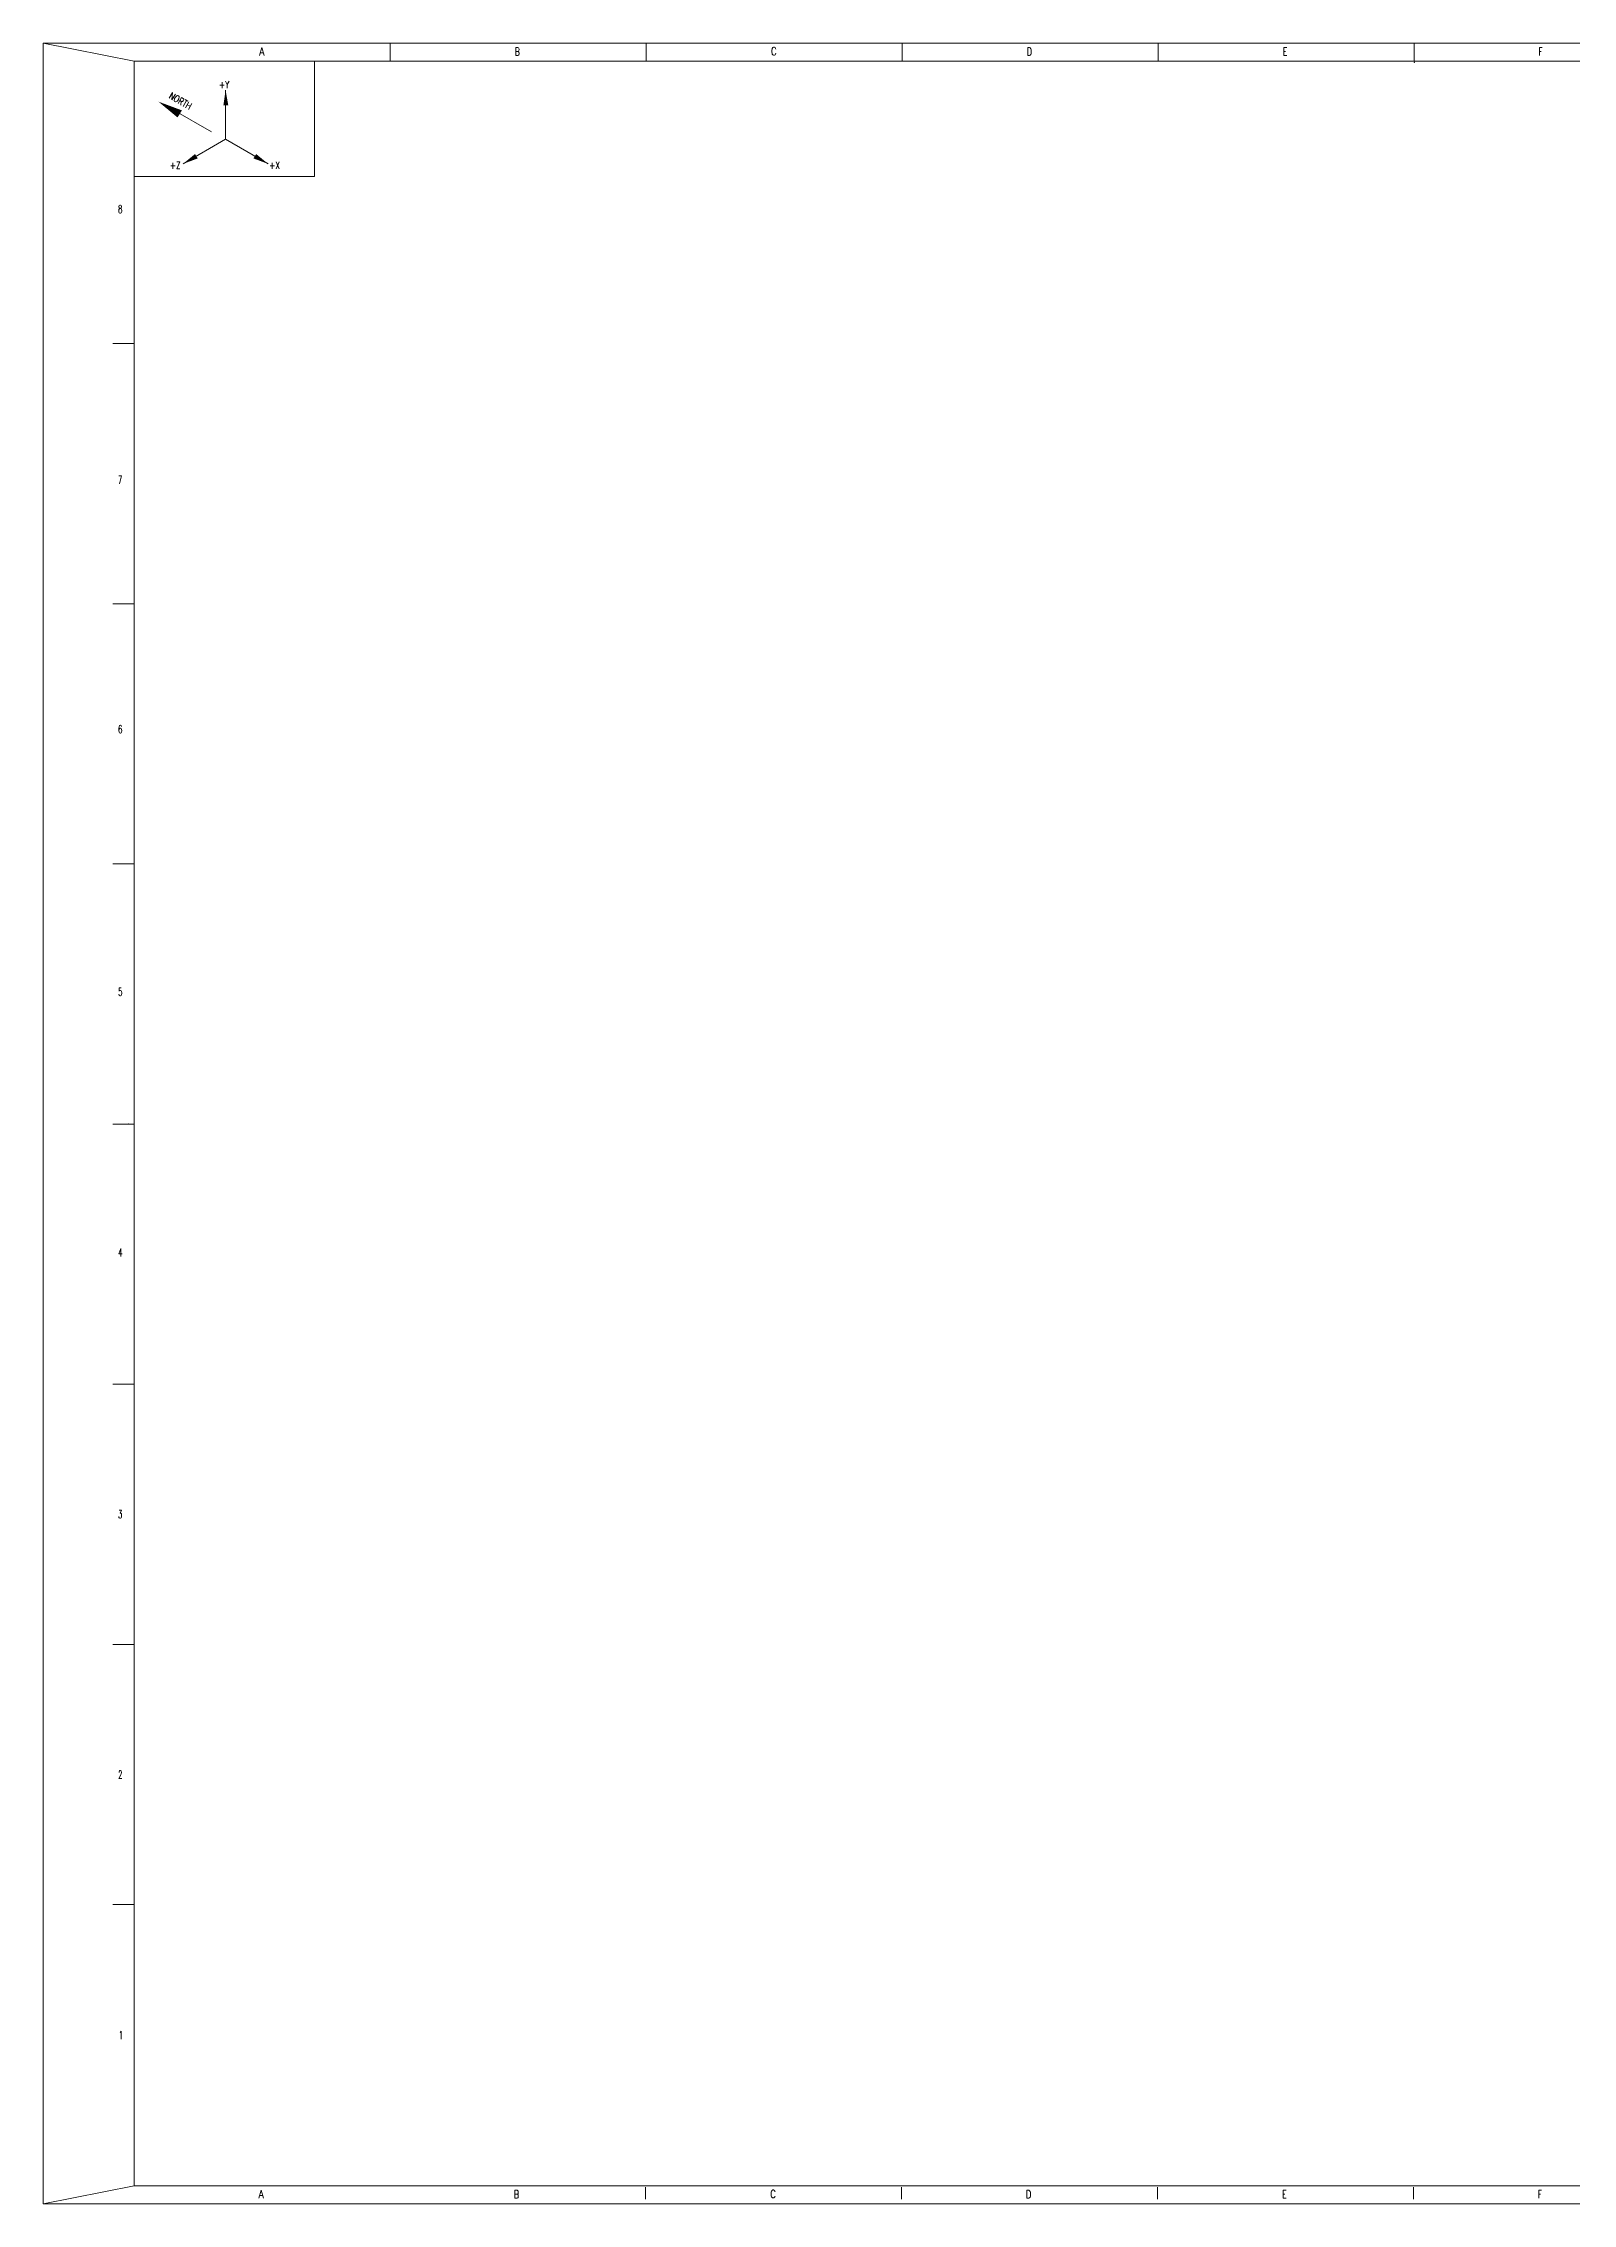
# Model space of a CAD drawing. Header units: inches. Extents: x 0 to 841, y 0 to 594.
# Drawn here: x 0 to 420, y 0 to 594 of the extents above; entities that cross this region are included whole.
import ezdxf

# ---------------------------------------------------------------- set-up
doc = ezdxf.new("R2010")
doc.units = ezdxf.units.IN
doc.header["$MEASUREMENT"] = 0
doc.linetypes.add('CENTER', pattern=[2, 1.25, -0.25, 0.25, -0.25])
for name, color, linetype, lineweight in [('1', 1, 'CENTER', 9), ('2', 2, 'Continuous', 15), ('4', 4, 'Continuous', 9)]:
    doc.layers.add(name, color=color, linetype=linetype, lineweight=lineweight)
doc.layers.add('37', color=7, linetype='Continuous')
doc.styles.add('ROMANS', font='ROMANS.shx', dxfattribs={"width": 0.8})
doc.styles.add('TXT', font='txt.shx', dxfattribs={"width": 0.8})

# ---------------------------------------------------------------- blocks, each defined once
blk = doc.blocks.new('SC5381')
at = {"layer": '1', "color": 5, "linetype": 'Continuous', "lineweight": 0}
blk.add_point((0, 0), dxfattribs=at)

msp = doc.modelspace()

# ---------------------------------------------------------------- linework, layer by layer
at = {"layer": '1', "color": 5, "linetype": 'Continuous', "lineweight": 0}
for p, q in [((95.34, 589.05), (95.34, 594)), ((165.7, 594), (165.7, 589.05)), ((236.06, 594), (236.06, 589.05)), ((306.42, 594), (306.42, 589.05)), ((376.78, 594), (376.78, 589.05)), ((24.78, 511.44), (19.12, 511.44)), ((19.12, 439.91), (24.78, 439.91)), ((19.12, 368.38), (24.78, 368.38)), ((19.12, 296.85), (24.78, 296.85)), ((19.12, 225.33), (24.78, 225.33)), ((19.12, 153.8), (24.78, 153.8)), ((19.12, 82.27), (24.78, 82.27)), ((165.5, 4.54), (165.5, 1.3)), ((235.86, 4.54), (235.86, 1.3)), ((306.22, 4.54), (306.22, 1.3)), ((376.58, 4.54), (376.58, 1.3))]:
    msp.add_line(p, q, dxfattribs=at)
at = {"layer": '37', "color": 1, "linetype": 'Continuous', "lineweight": 0}
for p, q in [((25.03, 589.05), (0, 594)), ((25.03, 4.95), (0, 0))]:
    msp.add_line(p, q, dxfattribs=at)
msp.add_lwpolyline([(840.09, 594), (840.09, 0), (0, 0), (0, 594)], close=True, dxfattribs=at)
at = {"layer": '37', "color": 5, "linetype": 'Continuous', "lineweight": 0}
msp.add_lwpolyline([(25.03, 589.05), (25.03, 4.95), (834.99, 4.95), (834.99, 589.05)], close=True, dxfattribs=at)
at = {"layer": '4', "color": 4, "linetype": 'Continuous', "lineweight": 0}
for p, q in [((74.57, 589.05), (74.57, 557.38)), ((50.12, 581.08), (50.12, 567.58)), ((46.22, 569.68), (35.72, 575.68)), ((50.12, 567.58), (38.42, 560.83)), ((50.12, 567.58), (61.82, 560.83)), ((74.57, 557.38), (25.03, 557.38))]:
    msp.add_line(p, q, dxfattribs=at)
for points in [[(38.12, 575.53), (36.92, 573.58), (31.67, 577.93)], [(49.52, 576.88), (50.87, 576.88), (50.12, 581.08)], [(41.72, 563.53), (42.47, 562.33), (38.42, 560.83)], [(58.52, 563.53), (57.77, 562.33), (61.82, 560.83)]]:
    msp.add_solid(points, dxfattribs=at)

# ---------------------------------------------------------------- block references
at = {"layer": '1', "color": 5, "linetype": 'Continuous', "lineweight": 0}
for p in [(376.8, 588.7), (23.4, 296.9)]:
    msp.add_blockref('SC5381', p, dxfattribs=at)

# ---------------------------------------------------------------- texts
at = {"layer": '1', "color": 3, "linetype": 'Continuous', "lineweight": 0, "style": 'TXT'}
for s, width, p in [('A', 0.850791, (59.4, 590.6)), ('B', 0.686579, (129.6, 590.6)), ('C', 0.803873, (200, 590.7)), ('D', 0.751773, (270.3, 590.6)), ('E', 0.678942, (340.7, 590.6)), ('F', 0.614021, (411, 590.6)), ('8', 0.598745, (20.6, 547.3)), ('7', 0.58838, (20.6, 472.9)), ('6', 0.600655, (20.6, 404.3)), ('5', 0.602837, (20.6, 332.1)), ('4', 0.628478, (20.6, 260.4)), ('3', 0.595199, (20.6, 188.5)), ('2', 0.602019, (20.6, 116.9)), ('1', 0.47245, (20.8, 45.3)), ('A', 0.850791, (59.2, 1.5)), ('B', 0.686579, (129.4, 1.5)), ('C', 0.803873, (199.8, 1.6)), ('D', 0.751773, (270.1, 1.5)), ('E', 0.678942, (340.5, 1.5)), ('F', 0.614021, (410.8, 1.5))]:
    msp.add_text(s, height=2.2, dxfattribs=dict(at, width=width)).set_placement(p)
at = {"layer": '2', "color": 2, "linetype": 'Continuous', "lineweight": 0, "style": 'ROMANS', "width": 0.800288}
for s, p in [('+Y', (48.32, 581.68)), ('+Z', (34.82, 559.48)), ('+X', (62.12, 559.48))]:
    msp.add_text(s, height=1.875, dxfattribs=at).set_placement(p)
msp.add_text('NORTH', height=1.875, rotation=330, dxfattribs=at).set_placement((34.37, 578.98))

doc.saveas('drawing.dxf')
